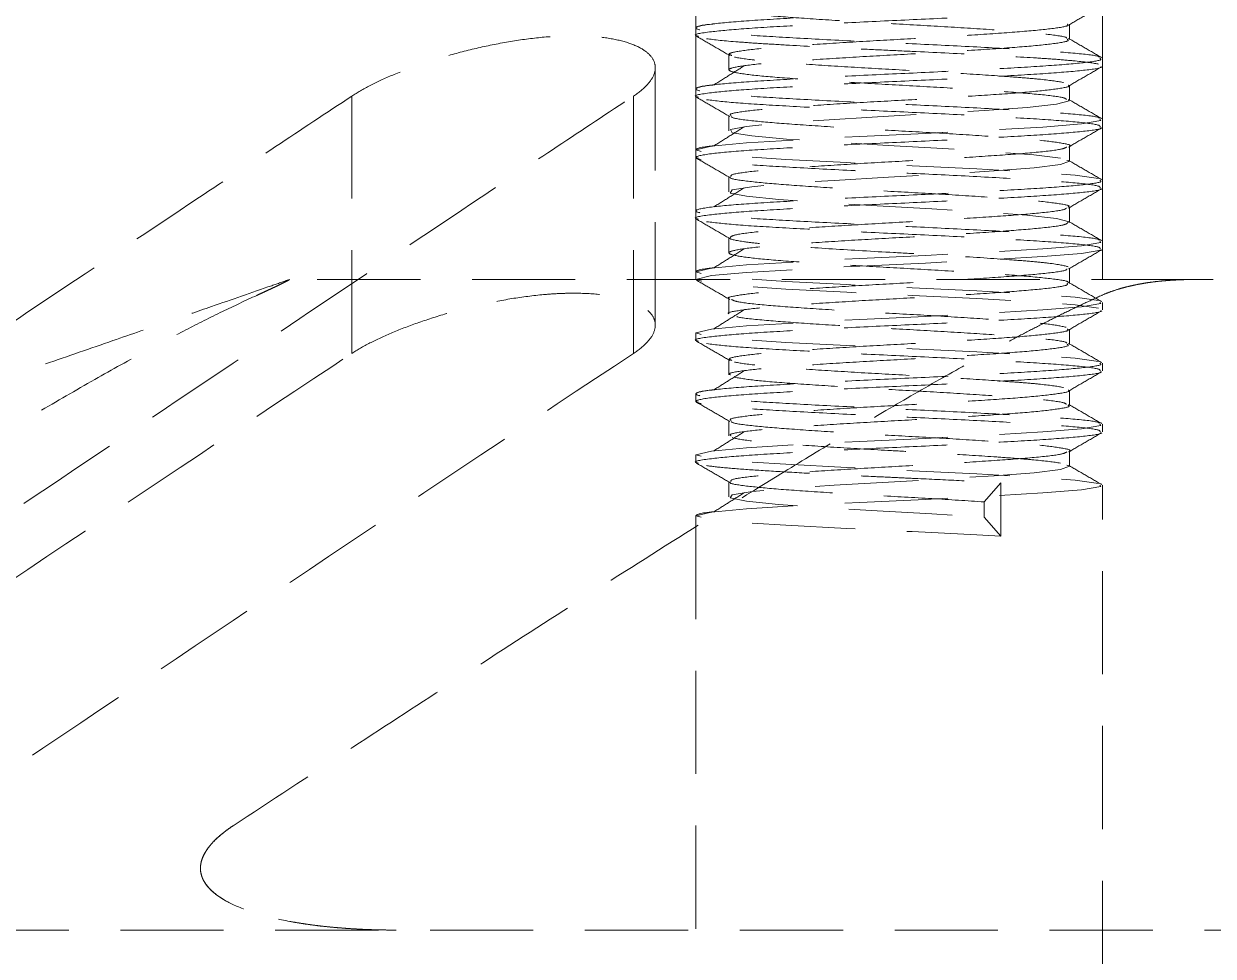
# Model space of a CAD drawing. Header units: millimetres. Extents: x 15 to 415, y 5 to 292.
# Drawn here: x 94.9 to 109.53, y 82.71 to 94.17 of the extents above; entities that cross this region are included whole.
import ezdxf

# ---------------------------------------------------------------- set-up
doc = ezdxf.new("R2010")
doc.units = ezdxf.units.MM
doc.linetypes.add('HIDDEN', pattern=[1.905, 1.27, -0.635])

msp = doc.modelspace()

# ---------------------------------------------------------------- linework, layer by layer
at = {"color": 7, "linetype": 'HIDDEN', "lineweight": 18}
for p, q in [((103.169, 94.778), (103.169, 94.122)), ((108.169, 93.747), (108.169, 94.403)), ((103.169, 94.122), (103.169, 94.028)), ((107.763, 93.981), (107.763, 94.168)), ((103.169, 94.028), (103.169, 93.372)), ((103.575, 93.793), (103.575, 93.606)), ((103.575, 93.793), (103.575, 93.606)), ((108.169, 93.653), (108.169, 93.747)), ((108.169, 92.997), (108.169, 93.653)), ((102.669, 93.629), (102.669, 93.63)), ((102.669, 90.464), (102.669, 93.629)), ((103.169, 93.372), (103.169, 93.278)), ((107.763, 93.231), (107.763, 93.418)), ((98.937, 90.119), (98.937, 93.285)), ((102.401, 90.119), (102.401, 93.285)), ((103.169, 93.278), (103.169, 92.622)), ((103.575, 93.043), (103.575, 92.856)), ((103.575, 93.043), (103.575, 92.856)), ((108.169, 92.903), (108.169, 92.997)), ((108.169, 92.247), (108.169, 92.903)), ((103.169, 92.622), (103.169, 92.528)), ((107.763, 92.481), (107.763, 92.668)), ((103.169, 92.528), (103.202, 92.518)), ((103.169, 92.528), (103.169, 91.872)), ((103.575, 92.293), (103.575, 92.106)), ((103.575, 92.293), (103.575, 92.106)), ((108.169, 92.153), (108.169, 92.247)), ((108.169, 91.497), (108.169, 92.153)), ((107.763, 91.731), (107.763, 91.918)), ((103.169, 91.872), (103.169, 91.778)), ((103.169, 91.778), (103.169, 91.122)), ((103.575, 91.543), (103.575, 91.356)), ((103.575, 91.543), (103.575, 91.356)), ((108.169, 91.403), (108.169, 91.497)), ((108.169, 91.028), (108.169, 91.403)), ((107.763, 90.981), (107.763, 91.168)), ((109.305, 91.028), (98.17, 91.028)), ((103.169, 91.122), (103.169, 91.028)), ((103.169, 91.028), (103.202, 91.018)), ((103.575, 90.793), (103.575, 90.606)), ((103.575, 90.793), (103.575, 90.606)), ((108.169, 90.653), (108.169, 90.747)), ((102.669, 90.463), (102.669, 90.464)), ((103.169, 90.372), (103.169, 90.278)), ((107.763, 90.231), (107.763, 90.418)), ((103.575, 90.043), (103.575, 89.856)), ((103.575, 90.043), (103.575, 89.856)), ((108.169, 89.903), (108.169, 89.997)), ((103.169, 89.622), (103.169, 89.528)), ((107.763, 89.481), (107.763, 89.668)), ((103.169, 89.528), (103.202, 89.518)), ((103.575, 89.293), (103.575, 89.106)), ((103.575, 89.293), (103.575, 89.106)), ((108.169, 89.153), (108.169, 89.247)), ((103.169, 88.872), (103.169, 88.778)), ((107.763, 88.731), (107.763, 88.918)), ((103.575, 88.543), (103.575, 88.356)), ((103.575, 88.543), (103.575, 88.356)), ((106.919, 88.527), (106.716, 88.293)), ((106.919, 87.871), (106.919, 88.527)), ((108.169, 69.028), (108.169, 88.497)), ((106.716, 88.293), (106.716, 88.106)), ((106.716, 88.293), (106.716, 88.106)), ((103.169, 88.122), (103.169, 69.028)), ((106.716, 88.106), (106.919, 87.871)), ((106.716, 88.106), (106.919, 87.871)), ((69.419, 83.028), (141.919, 83.028))]:
    msp.add_line(p, q, dxfattribs=at)
at = {"color": 7, "linetype": 'HIDDEN', "lineweight": 18, "flags": 128}
for points in [[(107.746, 93.231), (107.759, 93.224), (107.604, 93.184), (107.243, 93.145), (106.72, 93.107), (106.075, 93.066), (105.401, 93.029), (104.743, 92.988), (104.19, 92.95), (103.793, 92.911), (103.593, 92.871), (103.614, 92.833), (103.856, 92.793), (104.285, 92.755), (104.866, 92.715), (105.533, 92.676), (106.206, 92.638), (106.834, 92.597), (107.327, 92.56), (107.652, 92.52), (107.652, 92.52)], [(108.138, 92.997), (108.148, 92.982), (107.911, 92.942), (107.437, 92.903), (106.777, 92.864), (105.991, 92.824), (105.186, 92.786), (104.416, 92.746), (103.792, 92.708), (103.36, 92.668), (103.169, 92.622), (103.301, 92.583), (103.689, 92.543), (104.276, 92.505), (105.026, 92.465), (105.829, 92.427), (106.626, 92.387), (107.32, 92.348), (107.832, 92.31), (108.122, 92.269), (108.122, 92.269)], [(107.73, 92.493), (107.763, 92.481), (107.653, 92.442), (107.329, 92.402), (106.837, 92.364), (106.21, 92.324), (105.537, 92.286), (104.87, 92.247), (104.288, 92.207), (103.858, 92.169), (103.615, 92.129), (103.592, 92.091), (103.791, 92.051), (104.187, 92.012), (104.74, 91.973), (105.398, 91.933), (106.072, 91.896), (106.717, 91.855), (107.241, 91.817), (107.603, 91.778), (107.759, 91.738), (107.759, 91.738)], [(108.138, 91.497), (108.148, 91.482), (107.911, 91.442), (107.437, 91.403), (106.777, 91.364), (105.991, 91.324), (105.186, 91.286), (104.416, 91.246), (103.792, 91.208), (103.36, 91.168), (103.169, 91.122), (103.301, 91.083), (103.689, 91.043), (104.276, 91.005), (105.026, 90.965), (105.829, 90.927), (106.626, 90.887), (107.32, 90.848), (107.832, 90.81), (108.122, 90.769), (108.122, 90.769)], [(108.145, 91.393), (108.148, 91.388), (107.911, 91.348), (107.437, 91.309), (106.777, 91.27), (105.991, 91.23), (105.186, 91.193), (104.416, 91.152), (103.792, 91.114), (103.36, 91.075), (103.169, 91.028), (103.301, 90.989), (103.689, 90.949), (104.276, 90.911), (105.026, 90.871), (105.829, 90.833), (106.626, 90.793), (107.32, 90.754), (107.832, 90.716), (108.122, 90.676), (108.122, 90.676)], [(108.138, 90.747), (108.148, 90.732), (107.911, 90.692), (107.437, 90.653), (106.777, 90.614), (105.991, 90.574), (105.186, 90.536), (104.416, 90.496), (103.792, 90.458), (103.36, 90.418), (103.169, 90.372), (103.301, 90.333), (103.689, 90.293), (104.276, 90.255), (105.026, 90.215), (105.829, 90.177), (106.626, 90.137), (107.32, 90.098), (107.832, 90.06), (108.122, 90.019), (108.122, 90.019)], [(108.138, 89.247), (108.148, 89.232), (107.911, 89.192), (107.437, 89.153), (106.777, 89.114), (105.991, 89.074), (105.186, 89.036), (104.416, 88.996), (103.792, 88.958), (103.36, 88.918), (103.169, 88.872), (103.301, 88.833), (103.689, 88.793), (104.276, 88.755), (105.026, 88.715), (105.829, 88.677), (106.626, 88.637), (107.32, 88.598), (107.832, 88.56), (108.122, 88.519), (108.122, 88.519)], [(107.73, 88.743), (107.763, 88.731), (107.654, 88.692), (107.33, 88.652), (106.838, 88.615), (106.211, 88.574), (105.538, 88.536), (104.871, 88.497), (104.289, 88.457), (103.859, 88.419), (103.615, 88.379), (103.592, 88.341), (103.791, 88.301), (104.186, 88.262), (104.739, 88.224), (105.397, 88.184), (106.071, 88.146), (106.716, 88.106), (106.716, 88.106)], [(108.138, 88.497), (108.148, 88.482), (107.911, 88.442), (107.437, 88.403), (106.777, 88.364), (105.991, 88.324), (105.186, 88.286), (104.416, 88.246), (103.792, 88.208), (103.36, 88.168), (103.169, 88.122), (103.301, 88.083), (103.689, 88.043), (104.276, 88.005), (105.026, 87.965), (105.829, 87.927), (106.626, 87.887), (106.919, 87.871), (106.919, 87.871)]]:
    msp.add_lwpolyline(points, dxfattribs=at)
at = {"color": 7, "linetype": 'HIDDEN', "lineweight": 18}
for points, knots in [([(108.145, 94.393), (108.147, 94.392), (108.163, 94.377), (107.937, 94.347), (107.473, 94.309), (106.793, 94.27), (106.003, 94.23), (105.172, 94.193), (104.399, 94.152), (103.753, 94.114), (103.303, 94.072), (103.115, 94.04), (103.189, 94.021), (103.202, 94.018)], [0, 0, 0, 0, 0.015314, 0.120334, 0.224233, 0.328131, 0.433152, 0.536112, 0.64136, 0.744635, 0.849203, 0.973988, 1, 1, 1, 1]), ([(108.138, 94.497), (108.146, 94.492), (108.173, 94.474), (107.942, 94.441), (107.472, 94.403), (106.794, 94.364), (106.002, 94.324), (105.172, 94.287), (104.398, 94.246), (103.756, 94.208), (103.289, 94.166), (103.115, 94.124), (103.259, 94.083), (103.65, 94.042), (104.256, 94.005), (105.009, 93.964), (105.836, 93.927), (106.642, 93.887), (107.35, 93.847), (107.863, 93.81), (108.132, 93.778), (108.131, 93.761), (108.131, 93.756)], [0, 0, 0, 0, 0.0207858, 0.0740184, 0.1266832, 0.1793471, 0.2325802, 0.284769, 0.3381169, 0.3904653, 0.4434688, 0.50672, 0.5593844, 0.6126172, 0.6648061, 0.718154, 0.7705022, 0.823506, 0.8765102, 0.9288581, 0.9822061, 1, 1, 1, 1]), ([(107.754, 94.157), (107.821, 94.197), (107.957, 94.275), (108.093, 94.354), (108.161, 94.393)], [0, 0, 0, 0, 0.499869, 1, 1, 1, 1]), ([(103.673, 94.322), (103.677, 94.32), (103.714, 94.306), (103.991, 94.277), (104.481, 94.24), (105.116, 94.199), (105.807, 94.161), (106.483, 94.122), (107.076, 94.082), (107.505, 94.044), (107.73, 94.013), (107.73, 93.996), (107.73, 93.993)], [0, 0, 0, 0, 0.013228, 0.133088, 0.250588, 0.370704, 0.488569, 0.607904, 0.72725, 0.845106, 0.965223, 1, 1, 1, 1]), ([(103.402, 94.172), (103.388, 94.171), (103.197, 94.154), (103.183, 94.137), (103.169, 94.122)], [0, 0, 0, 0, 0.07601, 1, 1, 1, 1]), ([(107.737, 94.168), (107.744, 94.163), (107.767, 94.146), (107.574, 94.113), (107.18, 94.075), (106.612, 94.036), (105.95, 93.995), (105.254, 93.959), (104.606, 93.917), (104.066, 93.88), (103.707, 93.84), (103.547, 93.807), (103.596, 93.788), (103.612, 93.782)], [0, 0, 0, 0, 0.039444, 0.141381, 0.242237, 0.34308, 0.445023, 0.544959, 0.647119, 0.747366, 0.848861, 0.950368, 1, 1, 1, 1]), ([(102.401, 93.284), (102.466, 93.327), (102.519, 93.37), (102.602, 93.456), (102.632, 93.499), (102.668, 93.585), (102.673, 93.626), (102.66, 93.706), (102.64, 93.745), (102.576, 93.817), (102.532, 93.85), (102.42, 93.91), (102.35, 93.936), (102.191, 93.979), (102.101, 93.996), (101.95, 94.013), (101.897, 94.017), (101.787, 94.023), (101.731, 94.024), (101.556, 94.025), (101.432, 94.019), (101.175, 93.997), (101.045, 93.98), (100.78, 93.937), (100.645, 93.911), (100.383, 93.852), (100.253, 93.818), (100.001, 93.746), (99.88, 93.707), (99.651, 93.627), (99.541, 93.585), (99.338, 93.5), (99.246, 93.457), (99.078, 93.371), (99.002, 93.327), (98.937, 93.284)], [0, 0, 0, 0, 0.0625, 0.0625, 0.125, 0.125, 0.1875, 0.1875, 0.25, 0.25, 0.3125, 0.3125, 0.375, 0.375, 0.4375, 0.4375, 0.46875, 0.46875, 0.5, 0.5, 0.5625, 0.5625, 0.625, 0.625, 0.6875, 0.6875, 0.75, 0.75, 0.8125, 0.8125, 0.875, 0.875, 0.9375, 0.9375, 1, 1, 1, 1]), ([(103.177, 94.019), (103.245, 93.979), (103.381, 93.9), (103.517, 93.822), (103.585, 93.782)], [0, 0, 0, 0, 0.5001312, 1, 1, 1, 1]), ([(103.301, 93.989), (103.39, 93.975), (103.523, 93.962), (103.772, 93.943), (103.861, 93.936), (104.056, 93.924), (104.163, 93.918), (104.503, 93.898), (104.76, 93.884), (105.159, 93.864), (105.294, 93.858), (105.563, 93.845), (105.695, 93.839), (106.098, 93.82), (106.371, 93.807), (106.881, 93.78), (107.118, 93.766), (107.421, 93.748), (107.513, 93.742), (107.685, 93.729), (107.763, 93.722), (107.97, 93.702), (108.069, 93.689), (108.122, 93.676)], [0, 0, 0, 0, 0.125, 0.125, 0.1875, 0.1875, 0.25, 0.25, 0.375, 0.375, 0.4375, 0.4375, 0.5, 0.5, 0.625, 0.625, 0.75, 0.75, 0.8125, 0.8125, 0.875, 0.875, 1, 1, 1, 1]), ([(107.737, 93.981), (107.744, 93.976), (107.767, 93.958), (107.574, 93.926), (107.18, 93.887), (106.612, 93.849), (105.949, 93.808), (105.254, 93.771), (104.605, 93.73), (104.067, 93.693), (103.7, 93.653), (103.542, 93.613), (103.61, 93.576), (103.895, 93.534), (104.371, 93.498), (104.982, 93.457), (105.668, 93.418), (106.353, 93.38), (106.967, 93.339), (107.434, 93.302), (107.702, 93.268), (107.72, 93.249), (107.726, 93.243)], [0, 0, 0, 0, 0.0207403, 0.0740911, 0.1268764, 0.1796541, 0.2330082, 0.2853115, 0.3387789, 0.3912453, 0.4443649, 0.4974905, 0.5499519, 0.6034205, 0.6557255, 0.709076, 0.7618618, 0.8146391, 0.8679934, 0.9202965, 0.9737639, 1, 1, 1, 1]), ([(108.161, 93.756), (108.093, 93.795), (107.957, 93.874), (107.821, 93.953), (107.753, 93.992)], [0, 0, 0, 0, 0.500131, 1, 1, 1, 1]), ([(108.145, 93.643), (108.147, 93.642), (108.163, 93.627), (107.937, 93.597), (107.473, 93.559), (106.793, 93.52), (106.003, 93.48), (105.172, 93.443), (104.399, 93.402), (103.753, 93.364), (103.303, 93.322), (103.115, 93.29), (103.189, 93.271), (103.202, 93.268)], [0, 0, 0, 0, 0.015393, 0.120396, 0.224278, 0.328159, 0.433163, 0.536106, 0.641336, 0.744595, 0.849146, 0.97391, 1, 1, 1, 1]), ([(108.138, 93.747), (108.146, 93.742), (108.173, 93.724), (107.942, 93.691), (107.472, 93.653), (106.794, 93.614), (106.002, 93.574), (105.172, 93.537), (104.398, 93.496), (103.756, 93.458), (103.289, 93.416), (103.115, 93.374), (103.259, 93.333), (103.65, 93.292), (104.256, 93.255), (105.009, 93.214), (105.836, 93.177), (106.642, 93.137), (107.35, 93.097), (107.863, 93.06), (108.132, 93.028), (108.131, 93.011), (108.131, 93.006)], [0, 0, 0, 0, 0.0207858, 0.0740184, 0.1266832, 0.1793471, 0.2325802, 0.284769, 0.3381169, 0.3904653, 0.4434688, 0.50672, 0.5593844, 0.6126172, 0.6648061, 0.718154, 0.7705022, 0.823506, 0.8765102, 0.9288581, 0.9822061, 1, 1, 1, 1]), ([(103.766, 93.657), (103.704, 93.618), (103.579, 93.54), (103.454, 93.461), (103.391, 93.422)], [0, 0, 0, 0, 0.4999797, 1, 1, 1, 1]), ([(107.692, 93.449), (107.633, 93.463), (107.535, 93.476), (107.343, 93.496), (107.272, 93.502), (107.119, 93.515), (107.036, 93.521), (106.766, 93.54), (106.558, 93.554), (106.12, 93.581), (105.89, 93.594), (105.445, 93.618), (105.215, 93.631), (104.777, 93.658), (104.57, 93.672), (104.3, 93.691), (104.217, 93.697), (104.064, 93.709), (103.993, 93.716), (103.802, 93.736), (103.704, 93.749), (103.645, 93.763)], [0, 0, 0, 0, 0.125, 0.125, 0.1875, 0.1875, 0.25, 0.25, 0.375, 0.375, 0.5, 0.5, 0.625, 0.625, 0.75, 0.75, 0.8125, 0.8125, 0.875, 0.875, 1, 1, 1, 1]), ([(107.754, 93.407), (107.821, 93.447), (107.957, 93.525), (108.093, 93.604), (108.161, 93.644)], [0, 0, 0, 0, 0.499869, 1, 1, 1, 1]), ([(103.402, 93.422), (103.388, 93.421), (103.197, 93.404), (103.183, 93.387), (103.169, 93.372)], [0, 0, 0, 0, 0.07601, 1, 1, 1, 1]), ([(107.746, 93.418), (107.751, 93.416), (107.785, 93.401), (107.627, 93.372), (107.276, 93.332), (106.735, 93.294), (106.088, 93.253), (105.392, 93.216), (104.729, 93.176), (104.161, 93.137), (103.766, 93.099), (103.572, 93.066), (103.595, 93.048), (103.601, 93.043)], [0, 0, 0, 0, 0.019904, 0.124506, 0.229121, 0.332427, 0.437717, 0.540715, 0.645772, 0.749717, 0.853645, 0.95871, 1, 1, 1, 1]), ([(98.937, 93.284), (98.624, 93.077), (98.312, 92.871), (97.686, 92.455), (97.374, 92.247), (96.436, 91.622), (95.811, 91.204), (94.561, 90.367), (93.936, 89.949), (92.687, 89.111), (92.062, 88.692), (91.437, 88.272)], [0, 0, 0, 0, 0.125, 0.125, 0.25, 0.25, 0.5, 0.5, 0.75, 0.75, 1, 1, 1, 1]), ([(94.901, 88.272), (95.526, 88.692), (96.151, 89.111), (97.4, 89.949), (98.025, 90.367), (99.275, 91.204), (99.9, 91.622), (100.838, 92.247), (101.15, 92.455), (101.776, 92.871), (102.088, 93.077), (102.401, 93.284)], [0, 0, 0, 0, 0.25, 0.25, 0.5, 0.5, 0.75, 0.75, 0.875, 0.875, 1, 1, 1, 1]), ([(103.177, 93.268), (103.245, 93.229), (103.381, 93.15), (103.517, 93.072), (103.585, 93.032)], [0, 0, 0, 0, 0.500131, 1, 1, 1, 1]), ([(103.301, 93.239), (103.414, 93.225), (103.639, 93.199), (104.259, 93.162), (105.008, 93.121), (105.836, 93.083), (106.643, 93.043), (107.349, 93.004), (107.867, 92.966), (108.149, 92.93), (108.141, 92.91), (108.138, 92.903)], [0, 0, 0, 0, 0.117195, 0.232091, 0.34954, 0.464787, 0.581478, 0.698169, 0.813416, 0.930864, 1, 1, 1, 1]), ([(108.161, 93.006), (108.093, 93.045), (107.957, 93.124), (107.821, 93.203), (107.753, 93.242)], [0, 0, 0, 0, 0.500131, 1, 1, 1, 1]), ([(103.766, 92.907), (103.704, 92.868), (103.579, 92.79), (103.454, 92.711), (103.391, 92.672)], [0, 0, 0, 0, 0.49998, 1, 1, 1, 1]), ([(103.608, 93.032), (103.608, 93.028), (103.608, 93.012), (103.832, 92.98), (104.26, 92.943), (104.852, 92.903), (105.528, 92.863), (106.221, 92.826), (106.85, 92.784), (107.364, 92.748), (107.67, 92.707), (107.8, 92.681), (107.763, 92.668), (107.763, 92.668)], [0, 0, 0, 0, 0.031865, 0.1404563, 0.2470156, 0.3548995, 0.4627978, 0.569345, 0.6779392, 0.78417, 0.8925233, 0.999732, 1, 1, 1, 1]), ([(108.145, 92.893), (108.147, 92.892), (108.163, 92.877), (107.937, 92.847), (107.473, 92.809), (106.793, 92.77), (106.002, 92.73), (105.172, 92.693), (104.398, 92.652), (103.756, 92.614), (103.289, 92.572), (103.115, 92.53), (103.259, 92.489), (103.65, 92.449), (104.256, 92.412), (105.009, 92.371), (105.836, 92.333), (106.643, 92.293), (107.349, 92.254), (107.867, 92.216), (108.149, 92.18), (108.141, 92.16), (108.138, 92.153)], [0, 0, 0, 0, 0.00776, 0.060961, 0.113595, 0.166228, 0.21943, 0.271588, 0.324905, 0.377222, 0.430195, 0.493409, 0.546042, 0.599244, 0.651402, 0.704718, 0.757036, 0.810008, 0.862981, 0.915299, 0.968615, 1, 1, 1, 1]), ([(107.754, 92.657), (107.821, 92.697), (107.957, 92.775), (108.093, 92.854), (108.161, 92.893)], [0, 0, 0, 0, 0.4998691, 1, 1, 1, 1]), ([(103.402, 92.672), (103.388, 92.671), (103.197, 92.654), (103.183, 92.637), (103.169, 92.622)], [0, 0, 0, 0, 0.07601, 1, 1, 1, 1]), ([(107.731, 92.657), (107.714, 92.648), (107.673, 92.626), (107.357, 92.589), (106.856, 92.552), (106.223, 92.511), (105.532, 92.474), (104.855, 92.434), (104.264, 92.394), (103.829, 92.357), (103.592, 92.321), (103.599, 92.301), (103.601, 92.293)], [0, 0, 0, 0, 0.07563, 0.183911, 0.290059, 0.398569, 0.505049, 0.612852, 0.720671, 0.827138, 0.935651, 1, 1, 1, 1]), ([(103.177, 92.518), (103.245, 92.479), (103.381, 92.4), (103.517, 92.322), (103.585, 92.282)], [0, 0, 0, 0, 0.500131, 1, 1, 1, 1]), ([(108.161, 92.256), (108.093, 92.295), (107.957, 92.374), (107.821, 92.453), (107.753, 92.492)], [0, 0, 0, 0, 0.500131, 1, 1, 1, 1]), ([(108.138, 92.247), (108.146, 92.242), (108.173, 92.224), (107.942, 92.191), (107.472, 92.153), (106.794, 92.114), (106.002, 92.074), (105.172, 92.037), (104.398, 91.996), (103.756, 91.958), (103.289, 91.916), (103.115, 91.874), (103.259, 91.833), (103.65, 91.792), (104.256, 91.755), (105.009, 91.714), (105.836, 91.677), (106.642, 91.637), (107.35, 91.597), (107.863, 91.56), (108.132, 91.528), (108.131, 91.511), (108.131, 91.506)], [0, 0, 0, 0, 0.0207858, 0.0740184, 0.1266832, 0.1793471, 0.2325802, 0.284769, 0.3381169, 0.3904653, 0.4434688, 0.50672, 0.5593844, 0.6126172, 0.6648061, 0.718154, 0.7705022, 0.823506, 0.8765102, 0.9288581, 0.9822061, 1, 1, 1, 1]), ([(103.595, 92.282), (103.594, 92.281), (103.582, 92.267), (103.77, 92.238), (104.157, 92.2), (104.726, 92.161), (105.388, 92.121), (106.084, 92.084), (106.732, 92.043), (107.274, 92.005), (107.626, 91.965), (107.784, 91.936), (107.751, 91.921), (107.746, 91.918)], [0, 0, 0, 0, 0.010266, 0.118638, 0.225866, 0.333071, 0.441452, 0.547697, 0.656306, 0.762885, 0.870786, 0.978704, 1, 1, 1, 1]), ([(108.145, 92.143), (108.147, 92.142), (108.163, 92.127), (107.937, 92.097), (107.473, 92.059), (106.793, 92.02), (106.003, 91.98), (105.172, 91.943), (104.399, 91.902), (103.753, 91.864), (103.303, 91.822), (103.115, 91.79), (103.189, 91.771), (103.202, 91.768)], [0, 0, 0, 0, 0.015344, 0.120366, 0.224268, 0.328169, 0.433192, 0.536154, 0.641404, 0.744682, 0.849252, 0.97404, 1, 1, 1, 1]), ([(103.766, 92.157), (103.704, 92.118), (103.579, 92.04), (103.454, 91.961), (103.391, 91.922)], [0, 0, 0, 0, 0.49998, 1, 1, 1, 1]), ([(107.754, 91.907), (107.821, 91.947), (107.957, 92.025), (108.093, 92.104), (108.161, 92.144)], [0, 0, 0, 0, 0.499869, 1, 1, 1, 1]), ([(107.726, 91.907), (107.721, 91.901), (107.703, 91.882), (107.436, 91.847), (106.97, 91.81), (106.357, 91.77), (105.671, 91.731), (104.986, 91.692), (104.373, 91.652), (103.902, 91.615), (103.615, 91.576), (103.599, 91.554), (103.592, 91.543)], [0, 0, 0, 0, 0.053666, 0.162198, 0.268368, 0.376659, 0.483807, 0.590932, 0.699233, 0.805398, 0.913927, 1, 1, 1, 1]), ([(103.177, 91.769), (103.245, 91.729), (103.381, 91.65), (103.517, 91.572), (103.585, 91.532)], [0, 0, 0, 0, 0.500131, 1, 1, 1, 1]), ([(103.301, 91.739), (103.414, 91.725), (103.639, 91.699), (104.259, 91.662), (105.008, 91.621), (105.836, 91.583), (106.643, 91.543), (107.349, 91.504), (107.867, 91.466), (108.149, 91.43), (108.141, 91.41), (108.138, 91.403)], [0, 0, 0, 0, 0.117195, 0.232091, 0.34954, 0.464787, 0.581478, 0.698169, 0.813416, 0.930864, 1, 1, 1, 1]), ([(108.161, 91.506), (108.093, 91.545), (107.957, 91.624), (107.821, 91.703), (107.753, 91.742)], [0, 0, 0, 0, 0.500131, 1, 1, 1, 1]), ([(107.746, 91.731), (107.739, 91.721), (107.724, 91.698), (107.439, 91.66), (106.969, 91.623), (106.357, 91.582), (105.671, 91.543), (104.985, 91.505), (104.374, 91.464), (103.897, 91.427), (103.611, 91.386), (103.542, 91.349), (103.699, 91.309), (104.065, 91.269), (104.602, 91.232), (105.25, 91.191), (105.946, 91.154), (106.609, 91.113), (107.179, 91.075), (107.566, 91.036), (107.756, 91.008), (107.745, 90.994), (107.744, 90.992)], [0, 0, 0, 0, 0.042082, 0.09555, 0.147854, 0.201203, 0.253989, 0.306764, 0.360118, 0.41242, 0.465886, 0.518353, 0.57147, 0.624596, 0.677055, 0.730523, 0.782828, 0.836176, 0.888963, 0.941737, 0.995092, 1, 1, 1, 1]), ([(107.746, 91.183), (107.712, 91.198), (107.63, 91.213), (107.443, 91.236), (107.37, 91.244), (107.209, 91.258), (107.122, 91.264), (106.831, 91.286), (106.601, 91.301), (106.232, 91.324), (106.106, 91.331), (105.852, 91.346), (105.726, 91.353), (105.348, 91.373), (105.089, 91.389), (104.61, 91.419), (104.391, 91.434), (104.121, 91.455), (104.038, 91.462), (103.889, 91.476), (103.823, 91.484), (103.659, 91.507), (103.595, 91.522), (103.579, 91.536)], [0, 0, 0, 0, 0.125, 0.125, 0.1875, 0.1875, 0.25, 0.25, 0.375, 0.375, 0.4375, 0.4375, 0.5, 0.5, 0.625, 0.625, 0.75, 0.75, 0.8125, 0.8125, 0.875, 0.875, 1, 1, 1, 1]), ([(103.766, 91.407), (103.704, 91.368), (103.579, 91.29), (103.454, 91.211), (103.391, 91.172)], [0, 0, 0, 0, 0.49998, 1, 1, 1, 1]), ([(107.753, 91.157), (107.821, 91.197), (107.957, 91.275), (108.093, 91.354), (108.161, 91.393)], [0, 0, 0, 0, 0.499869, 1, 1, 1, 1]), ([(103.402, 91.172), (103.388, 91.171), (103.197, 91.154), (103.183, 91.137), (103.169, 91.122)], [0, 0, 0, 0, 0.07601, 1, 1, 1, 1]), ([(107.731, 91.157), (107.731, 91.153), (107.731, 91.137), (107.507, 91.105), (107.079, 91.068), (106.487, 91.028), (105.811, 90.988), (105.118, 90.951), (104.489, 90.91), (103.975, 90.873), (103.669, 90.832), (103.539, 90.806), (103.575, 90.793), (103.576, 90.793)], [0, 0, 0, 0, 0.031772, 0.140362, 0.246924, 0.354806, 0.462707, 0.569252, 0.677847, 0.784078, 0.89243, 0.999643, 1, 1, 1, 1]), ([(98.17, 91.028), (98.097, 91.003), (97.777, 90.891), (97.283, 90.72), (96.632, 90.495), (95.951, 90.26), (95.199, 90), (94.466, 89.746), (93.815, 89.52), (93.181, 89.301), (92.45, 89.048), (91.632, 88.764), (90.822, 88.484), (90.076, 88.226), (89.306, 87.96), (88.334, 87.626), (87.314, 87.277), (86.358, 86.95), (85.527, 86.668), (84.576, 86.346), (83.602, 86.018), (82.72, 85.722), (82.023, 85.49), (81.309, 85.253), (80.451, 84.97), (79.514, 84.663), (78.574, 84.356), (77.741, 84.087), (76.993, 83.846), (76.178, 83.585), (75.323, 83.313), (74.692, 83.114), (74.415, 83.026)], [0, 0, 0, 0, 0.009243, 0.040507, 0.06259, 0.091715, 0.126798, 0.15773, 0.184522, 0.20934, 0.237955, 0.277059, 0.312988, 0.340522, 0.371553, 0.410435, 0.463541, 0.50059, 0.531322, 0.568555, 0.620693, 0.654347, 0.679851, 0.708598, 0.7444, 0.787926, 0.826599, 0.862814, 0.89262, 0.920678, 0.965246, 1, 1, 1, 1]), ([(97.769, 90.833), (97.788, 90.842), (97.828, 90.86), (97.881, 90.885), (97.931, 90.908), (97.976, 90.929), (98.017, 90.949), (98.053, 90.966), (98.085, 90.982), (98.111, 90.995), (98.133, 91.006), (98.154, 91.017), (98.17, 91.026), (98.17, 91.027), (98.17, 91.028)], [0, 0, 0, 0, 0.075009, 0.150016, 0.22502, 0.300024, 0.375028, 0.45003, 0.525032, 0.600036, 0.675039, 0.750039, 0.875019, 1, 1, 1, 1]), ([(98.17, 91.027), (98.171, 91.027), (98.171, 91.027), (98.167, 91.024), (98.158, 91.019), (98.146, 91.012), (98.129, 91.004), (98.108, 90.993), (98.084, 90.981), (98.055, 90.967), (98.023, 90.951), (97.986, 90.934), (97.935, 90.91), (97.865, 90.878), (97.801, 90.848), (97.769, 90.833)], [0, 0, 0, 0, 0.068185, 0.136371, 0.204556, 0.272741, 0.340924, 0.409107, 0.477292, 0.545475, 0.613659, 0.681843, 0.750027, 0.875008, 1, 1, 1, 1]), ([(103.177, 91.018), (103.245, 90.979), (103.381, 90.9), (103.517, 90.822), (103.585, 90.782)], [0, 0, 0, 0, 0.500131, 1, 1, 1, 1]), ([(109.305, 91.028), (109.273, 91.027), (109.208, 91.027), (109.113, 91.024), (109.021, 91.019), (108.932, 91.013), (108.845, 91.004), (108.76, 90.994), (108.679, 90.981), (108.6, 90.967), (108.525, 90.951), (108.453, 90.934), (108.365, 90.91), (108.265, 90.877), (108.196, 90.848), (108.161, 90.833)], [0, 0, 0, 0, 0.068184, 0.136368, 0.204552, 0.272735, 0.340918, 0.409102, 0.477287, 0.545471, 0.613656, 0.681841, 0.750026, 0.875008, 1, 1, 1, 1]), ([(98.937, 90.119), (99.002, 90.162), (99.076, 90.204), (99.243, 90.29), (99.337, 90.334), (99.54, 90.419), (99.648, 90.46), (99.877, 90.54), (99.999, 90.579), (100.249, 90.651), (100.377, 90.684), (100.639, 90.744), (100.774, 90.771), (101.038, 90.814), (101.168, 90.83), (101.36, 90.848), (101.424, 90.852), (101.548, 90.858), (101.608, 90.859), (101.783, 90.859), (101.893, 90.854), (102.096, 90.831), (102.187, 90.815), (102.347, 90.772), (102.417, 90.745), (102.53, 90.686), (102.575, 90.652), (102.64, 90.58), (102.659, 90.541), (102.673, 90.461), (102.668, 90.419), (102.632, 90.334), (102.603, 90.291), (102.52, 90.205), (102.466, 90.162), (102.401, 90.119)], [0, 0, 0, 0, 0.0625, 0.0625, 0.125, 0.125, 0.1875, 0.1875, 0.25, 0.25, 0.3125, 0.3125, 0.375, 0.375, 0.4375, 0.4375, 0.46875, 0.46875, 0.5, 0.5, 0.5625, 0.5625, 0.625, 0.625, 0.6875, 0.6875, 0.75, 0.75, 0.8125, 0.8125, 0.875, 0.875, 0.9375, 0.9375, 1, 1, 1, 1]), ([(107.737, 90.981), (107.74, 90.973), (107.747, 90.953), (107.511, 90.918), (107.078, 90.88), (106.487, 90.84), (105.811, 90.801), (105.118, 90.763), (104.489, 90.722), (103.975, 90.685), (103.669, 90.644), (103.539, 90.619), (103.575, 90.606), (103.575, 90.606)], [0, 0, 0, 0, 0.061779, 0.167024, 0.270302, 0.374859, 0.479435, 0.582697, 0.687946, 0.790904, 0.895917, 0.999826, 1, 1, 1, 1]), ([(108.161, 90.756), (108.093, 90.795), (107.957, 90.874), (107.821, 90.953), (107.753, 90.992)], [0, 0, 0, 0, 0.500131, 1, 1, 1, 1]), ([(87.084, 84.31), (87.549, 84.616), (88.434, 85.197), (89.764, 86.063), (91.071, 86.907), (92.402, 87.756), (93.523, 88.457), (94.413, 89), (95.093, 89.406), (95.753, 89.789), (96.361, 90.127), (96.884, 90.405), (97.335, 90.632), (97.627, 90.768), (97.769, 90.833)], [0, 0, 0, 0, 0.1314657, 0.2501475, 0.3752225, 0.5002758, 0.6252893, 0.6903849, 0.7502484, 0.8155856, 0.87514, 0.9194225, 0.9610066, 1, 1, 1, 1]), ([(108.161, 90.833), (108.091, 90.801), (107.95, 90.737), (107.734, 90.633), (107.512, 90.523), (107.283, 90.406), (107.046, 90.283), (106.672, 90.082), (106.143, 89.788), (105.482, 89.404), (104.803, 88.998), (103.912, 88.455), (102.792, 87.754), (101.461, 86.906), (100.154, 86.062), (98.827, 85.197), (97.941, 84.616), (97.476, 84.31)], [0, 0, 0, 0, 0.019212, 0.039055, 0.059549, 0.08071, 0.102547, 0.125071, 0.184661, 0.250039, 0.309905, 0.375002, 0.499978, 0.624969, 0.749971, 0.8686, 1, 1, 1, 1]), ([(103.608, 90.782), (103.624, 90.773), (103.665, 90.751), (103.981, 90.714), (104.482, 90.678), (105.114, 90.636), (105.806, 90.599), (106.484, 90.559), (107.07, 90.519), (107.525, 90.482), (107.657, 90.455), (107.723, 90.441)], [0, 0, 0, 0, 0.080738, 0.19648, 0.309938, 0.425922, 0.539739, 0.654965, 0.770213, 0.884012, 1, 1, 1, 1]), ([(108.145, 90.643), (108.147, 90.642), (108.163, 90.627), (107.937, 90.597), (107.473, 90.559), (106.793, 90.52), (106.003, 90.48), (105.172, 90.443), (104.399, 90.402), (103.753, 90.364), (103.303, 90.322), (103.115, 90.29), (103.189, 90.271), (103.202, 90.268)], [0, 0, 0, 0, 0.015314, 0.120334, 0.224233, 0.328131, 0.433152, 0.536112, 0.641359, 0.744635, 0.849203, 0.973988, 1, 1, 1, 1]), ([(103.766, 90.657), (103.704, 90.618), (103.579, 90.54), (103.454, 90.461), (103.391, 90.422)], [0, 0, 0, 0, 0.49998, 1, 1, 1, 1]), ([(103.673, 90.571), (103.677, 90.57), (103.714, 90.556), (103.99, 90.527), (104.48, 90.49), (105.115, 90.449), (105.806, 90.411), (106.482, 90.372), (107.075, 90.332), (107.505, 90.295), (107.73, 90.263), (107.73, 90.246), (107.73, 90.243)], [0, 0, 0, 0, 0.012802, 0.132691, 0.250216, 0.370356, 0.488253, 0.607608, 0.726986, 0.844863, 0.965008, 1, 1, 1, 1]), ([(107.754, 90.407), (107.821, 90.447), (107.957, 90.525), (108.093, 90.604), (108.161, 90.643)], [0, 0, 0, 0, 0.499869, 1, 1, 1, 1]), ([(107.737, 90.418), (107.744, 90.413), (107.767, 90.396), (107.574, 90.363), (107.181, 90.325), (106.613, 90.286), (105.951, 90.246), (105.255, 90.209), (104.607, 90.168), (104.066, 90.13), (103.708, 90.09), (103.547, 90.057), (103.596, 90.038), (103.612, 90.032)], [0, 0, 0, 0, 0.03927, 0.141204, 0.242067, 0.342902, 0.444848, 0.544783, 0.646942, 0.747193, 0.848683, 0.950194, 1, 1, 1, 1]), ([(103.177, 90.269), (103.245, 90.229), (103.381, 90.15), (103.517, 90.072), (103.585, 90.032)], [0, 0, 0, 0, 0.500131, 1, 1, 1, 1]), ([(103.301, 90.239), (103.414, 90.225), (103.639, 90.199), (104.259, 90.162), (105.008, 90.121), (105.836, 90.083), (106.643, 90.043), (107.349, 90.004), (107.867, 89.966), (108.149, 89.93), (108.141, 89.91), (108.138, 89.903)], [0, 0, 0, 0, 0.1171949, 0.2320914, 0.3495397, 0.4647869, 0.5814777, 0.6981691, 0.8134157, 0.9308642, 1, 1, 1, 1]), ([(107.737, 90.231), (107.744, 90.226), (107.767, 90.208), (107.574, 90.176), (107.181, 90.137), (106.613, 90.099), (105.951, 90.058), (105.255, 90.021), (104.607, 89.98), (104.065, 89.943), (103.713, 89.903), (103.554, 89.874), (103.587, 89.858), (103.593, 89.856)], [0, 0, 0, 0, 0.040662, 0.145717, 0.249668, 0.35359, 0.458657, 0.561651, 0.666938, 0.770258, 0.874856, 0.979475, 1, 1, 1, 1]), ([(108.161, 90.006), (108.093, 90.045), (107.957, 90.124), (107.821, 90.203), (107.753, 90.242)], [0, 0, 0, 0, 0.5001315, 1, 1, 1, 1]), ([(91.437, 85.106), (92.687, 85.945), (93.936, 86.784), (96.436, 88.457), (97.686, 89.292), (98.937, 90.119)], [0, 0, 0, 0, 0.5, 0.5, 1, 1, 1, 1]), ([(102.401, 90.119), (101.15, 89.292), (99.9, 88.457), (97.4, 86.784), (96.151, 85.945), (94.901, 85.106)], [0, 0, 0, 0, 0.5, 0.5, 1, 1, 1, 1]), ([(108.138, 89.997), (108.146, 89.992), (108.173, 89.974), (107.942, 89.941), (107.472, 89.903), (106.794, 89.864), (106.002, 89.824), (105.172, 89.787), (104.398, 89.746), (103.756, 89.708), (103.289, 89.666), (103.115, 89.624), (103.259, 89.583), (103.65, 89.542), (104.256, 89.505), (105.009, 89.464), (105.836, 89.427), (106.642, 89.387), (107.35, 89.347), (107.863, 89.31), (108.132, 89.278), (108.131, 89.261), (108.131, 89.256)], [0, 0, 0, 0, 0.0207858, 0.0740184, 0.1266832, 0.1793471, 0.2325802, 0.284769, 0.3381169, 0.3904653, 0.4434688, 0.50672, 0.5593844, 0.6126172, 0.6648061, 0.718154, 0.7705022, 0.823506, 0.8765102, 0.9288581, 0.9822061, 1, 1, 1, 1]), ([(107.692, 89.699), (107.632, 89.713), (107.535, 89.726), (107.343, 89.746), (107.271, 89.753), (107.118, 89.765), (107.035, 89.771), (106.765, 89.79), (106.557, 89.804), (106.119, 89.831), (105.889, 89.844), (105.444, 89.868), (105.214, 89.881), (104.776, 89.908), (104.569, 89.922), (104.299, 89.941), (104.217, 89.947), (104.064, 89.96), (103.993, 89.966), (103.801, 89.986), (103.704, 89.999), (103.645, 90.013)], [0, 0, 0, 0, 0.125, 0.125, 0.1875, 0.1875, 0.25, 0.25, 0.375, 0.375, 0.5, 0.5, 0.625, 0.625, 0.75, 0.75, 0.8125, 0.8125, 0.875, 0.875, 1, 1, 1, 1]), ([(108.145, 89.893), (108.147, 89.892), (108.163, 89.877), (107.937, 89.847), (107.473, 89.809), (106.793, 89.77), (106.002, 89.73), (105.172, 89.693), (104.398, 89.652), (103.756, 89.614), (103.289, 89.572), (103.115, 89.53), (103.259, 89.489), (103.65, 89.449), (104.256, 89.412), (105.009, 89.371), (105.836, 89.333), (106.643, 89.293), (107.349, 89.254), (107.867, 89.216), (108.149, 89.18), (108.141, 89.16), (108.138, 89.153)], [0, 0, 0, 0, 0.007799, 0.060998, 0.11363, 0.166261, 0.21946, 0.271616, 0.324931, 0.377247, 0.430217, 0.493428, 0.54606, 0.599259, 0.651415, 0.70473, 0.757045, 0.810016, 0.862987, 0.915302, 0.968616, 1, 1, 1, 1]), ([(103.766, 89.907), (103.704, 89.868), (103.579, 89.79), (103.454, 89.711), (103.391, 89.672)], [0, 0, 0, 0, 0.4999797, 1, 1, 1, 1]), ([(107.754, 89.657), (107.821, 89.697), (107.957, 89.775), (108.093, 89.854), (108.161, 89.894)], [0, 0, 0, 0, 0.499869, 1, 1, 1, 1]), ([(103.645, 89.825), (103.726, 89.812), (103.885, 89.785), (104.372, 89.748), (104.98, 89.707), (105.667, 89.669), (106.352, 89.63), (106.966, 89.589), (107.434, 89.553), (107.701, 89.518), (107.72, 89.499), (107.726, 89.493)], [0, 0, 0, 0, 0.118783, 0.234981, 0.353498, 0.47077, 0.588009, 0.70654, 0.822731, 0.941509, 1, 1, 1, 1]), ([(103.402, 89.672), (103.388, 89.671), (103.197, 89.654), (103.183, 89.637), (103.169, 89.622)], [0, 0, 0, 0, 0.0760098, 1, 1, 1, 1]), ([(107.746, 89.668), (107.752, 89.666), (107.785, 89.651), (107.628, 89.622), (107.277, 89.582), (106.736, 89.545), (106.089, 89.503), (105.393, 89.467), (104.73, 89.426), (104.162, 89.387), (103.767, 89.349), (103.572, 89.316), (103.595, 89.298), (103.601, 89.293)], [0, 0, 0, 0, 0.019728, 0.124324, 0.228944, 0.332246, 0.437536, 0.540536, 0.64559, 0.749542, 0.853463, 0.958531, 1, 1, 1, 1]), ([(103.177, 89.518), (103.245, 89.479), (103.381, 89.4), (103.517, 89.322), (103.585, 89.282)], [0, 0, 0, 0, 0.500131, 1, 1, 1, 1]), ([(107.746, 89.481), (107.752, 89.479), (107.785, 89.463), (107.628, 89.434), (107.277, 89.394), (106.736, 89.357), (106.089, 89.316), (105.393, 89.279), (104.73, 89.238), (104.162, 89.2), (103.767, 89.161), (103.572, 89.129), (103.595, 89.111), (103.601, 89.106)], [0, 0, 0, 0, 0.019936, 0.124531, 0.229148, 0.332448, 0.437737, 0.540734, 0.645786, 0.749736, 0.853655, 0.958721, 1, 1, 1, 1]), ([(108.161, 89.256), (108.093, 89.295), (107.957, 89.374), (107.821, 89.453), (107.753, 89.492)], [0, 0, 0, 0, 0.500131, 1, 1, 1, 1]), ([(103.608, 89.282), (103.608, 89.278), (103.607, 89.262), (103.831, 89.23), (104.259, 89.193), (104.851, 89.153), (105.526, 89.113), (106.22, 89.076), (106.849, 89.035), (107.363, 88.998), (107.67, 88.957), (107.8, 88.931), (107.763, 88.918), (107.763, 88.918)], [0, 0, 0, 0, 0.031678, 0.140269, 0.246832, 0.354712, 0.462615, 0.569159, 0.677754, 0.783987, 0.892337, 0.999553, 1, 1, 1, 1]), ([(108.145, 89.143), (108.147, 89.142), (108.163, 89.127), (107.937, 89.097), (107.473, 89.059), (106.793, 89.02), (106.003, 88.98), (105.172, 88.943), (104.399, 88.902), (103.753, 88.864), (103.303, 88.822), (103.115, 88.79), (103.189, 88.771), (103.202, 88.768)], [0, 0, 0, 0, 0.015318, 0.120334, 0.22423, 0.328124, 0.433141, 0.536098, 0.641342, 0.744613, 0.849178, 0.973958, 1, 1, 1, 1]), ([(103.766, 89.157), (103.704, 89.118), (103.579, 89.04), (103.454, 88.961), (103.391, 88.922)], [0, 0, 0, 0, 0.49998, 1, 1, 1, 1]), ([(107.754, 88.907), (107.821, 88.947), (107.957, 89.025), (108.093, 89.104), (108.161, 89.143)], [0, 0, 0, 0, 0.4998691, 1, 1, 1, 1]), ([(107.652, 88.77), (107.577, 88.783), (107.465, 88.797), (107.257, 88.816), (107.182, 88.822), (107.018, 88.835), (106.929, 88.841), (106.643, 88.861), (106.428, 88.874), (106.094, 88.895), (105.981, 88.901), (105.756, 88.914), (105.644, 88.92), (105.307, 88.938), (105.079, 88.952), (104.651, 88.979), (104.453, 88.992), (104.2, 89.011), (104.123, 89.017), (103.979, 89.03), (103.913, 89.036), (103.741, 89.056), (103.658, 89.07), (103.614, 89.083)], [0, 0, 0, 0, 0.125, 0.125, 0.1875, 0.1875, 0.25, 0.25, 0.375, 0.375, 0.4375, 0.4375, 0.5, 0.5, 0.625, 0.625, 0.75, 0.75, 0.8125, 0.8125, 0.875, 0.875, 1, 1, 1, 1]), ([(107.731, 88.907), (107.714, 88.898), (107.673, 88.876), (107.358, 88.839), (106.857, 88.803), (106.225, 88.761), (105.533, 88.724), (104.857, 88.684), (104.265, 88.644), (103.83, 88.607), (103.592, 88.571), (103.599, 88.551), (103.601, 88.543)], [0, 0, 0, 0, 0.07544, 0.183725, 0.289871, 0.398381, 0.504865, 0.612663, 0.720487, 0.826951, 0.935465, 1, 1, 1, 1]), ([(103.177, 88.768), (103.245, 88.729), (103.381, 88.65), (103.517, 88.572), (103.585, 88.532)], [0, 0, 0, 0, 0.500131, 1, 1, 1, 1]), ([(103.301, 88.739), (103.361, 88.73), (103.441, 88.721), (103.634, 88.703), (103.748, 88.694), (103.998, 88.678), (104.138, 88.669), (104.446, 88.651), (104.613, 88.642), (104.962, 88.624), (105.143, 88.615), (105.416, 88.602), (105.507, 88.598), (105.687, 88.589), (105.776, 88.585), (106.048, 88.573), (106.231, 88.564), (106.586, 88.546), (106.759, 88.536), (106.919, 88.527)], [0, 0, 0, 0, 0.125, 0.125, 0.25, 0.25, 0.375, 0.375, 0.5, 0.5, 0.625, 0.625, 0.6875, 0.6875, 0.75, 0.75, 0.875, 0.875, 1, 1, 1, 1]), ([(108.161, 88.506), (108.093, 88.545), (107.957, 88.624), (107.821, 88.703), (107.753, 88.742)], [0, 0, 0, 0, 0.500131, 1, 1, 1, 1]), ([(103.594, 88.532), (103.593, 88.531), (103.582, 88.517), (103.77, 88.488), (104.156, 88.45), (104.725, 88.411), (105.386, 88.371), (106.088, 88.334), (106.505, 88.307), (106.716, 88.293)], [0, 0, 0, 0, 0.015365, 0.180531, 0.343969, 0.507352, 0.672542, 0.834468, 1, 1, 1, 1]), ([(103.766, 88.407), (103.704, 88.368), (103.579, 88.29), (103.454, 88.211), (103.391, 88.172)], [0, 0, 0, 0, 0.49998, 1, 1, 1, 1]), ([(103.402, 88.172), (103.388, 88.171), (103.197, 88.154), (103.183, 88.137), (103.169, 88.122)], [0, 0, 0, 0, 0.07601, 1, 1, 1, 1]), ([(99.48, 83.028), (99.441, 83.028), (99.361, 83.028), (99.243, 83.031), (99.127, 83.034), (99.012, 83.04), (98.899, 83.046), (98.788, 83.055), (98.679, 83.064), (98.572, 83.075), (98.468, 83.088), (98.367, 83.102), (98.269, 83.117), (98.174, 83.134), (98.082, 83.152), (97.994, 83.171), (97.909, 83.192), (97.827, 83.214), (97.75, 83.237), (97.59, 83.289), (97.38, 83.38), (97.184, 83.522), (97.079, 83.678), (97.067, 83.815), (97.1, 83.923), (97.141, 84), (97.199, 84.078), (97.274, 84.156), (97.365, 84.234), (97.439, 84.285), (97.476, 84.311)], [0, 0, 0, 0, 0.020842, 0.041685, 0.062528, 0.083372, 0.104217, 0.12506, 0.145903, 0.166747, 0.187591, 0.208436, 0.22928, 0.250124, 0.270967, 0.291809, 0.312652, 0.333496, 0.35434, 0.375183, 0.468858, 0.562539, 0.656227, 0.749919, 0.791598, 0.833278, 0.874959, 0.91664, 0.958322, 1, 1, 1, 1]), ([(97.476, 84.311), (97.456, 84.297), (97.416, 84.27), (97.362, 84.229), (97.312, 84.188), (97.266, 84.147), (97.225, 84.106), (97.189, 84.065), (97.158, 84.023), (97.132, 83.982), (97.11, 83.941), (97.093, 83.9), (97.082, 83.86), (97.075, 83.82), (97.074, 83.78), (97.077, 83.741), (97.086, 83.702), (97.099, 83.664), (97.138, 83.586), (97.239, 83.473), (97.465, 83.337), (97.776, 83.221), (98.084, 83.148), (98.338, 83.106), (98.512, 83.082), (98.693, 83.062), (98.882, 83.047), (99.077, 83.036), (99.276, 83.029), (99.412, 83.028), (99.48, 83.028)], [0, 0, 0, 0, 0.022069, 0.044138, 0.066209, 0.08828, 0.110351, 0.132421, 0.154492, 0.176562, 0.198632, 0.220701, 0.242771, 0.264841, 0.286911, 0.308981, 0.33105, 0.353119, 0.375189, 0.468878, 0.562561, 0.656235, 0.749905, 0.785634, 0.821364, 0.857092, 0.892819, 0.928547, 0.964275, 1, 1, 1, 1])]:
    msp.add_open_spline(points, degree=3, knots=knots, dxfattribs=at)
msp.add_open_spline([(109.532, 91.028), (109.457, 91.028), (109.381, 91.028), (109.305, 91.028)], degree=3, dxfattribs=at)

doc.saveas('drawing.dxf')
